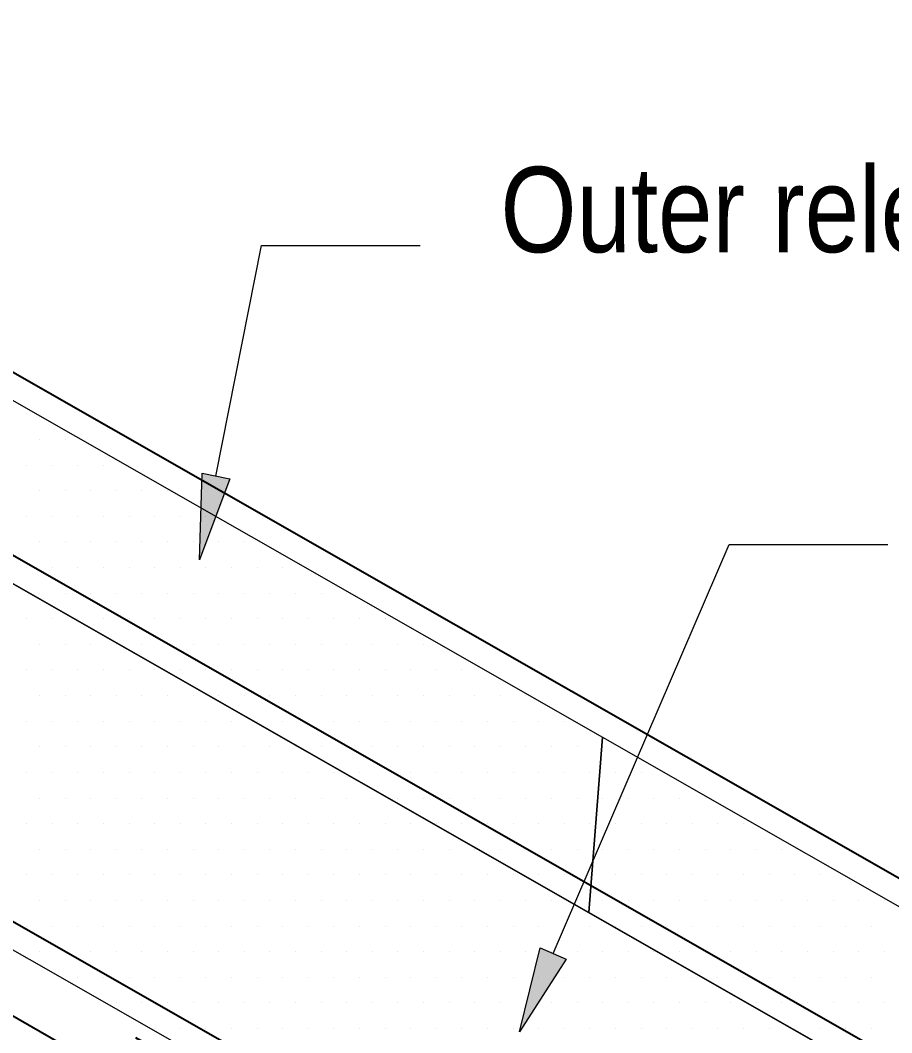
# Model space of a CAD drawing. Header units: inches. Extents: x -22 to 84, y -21 to 19.
# Drawn here: x -6.134 to -5.496, y 13.134 to 13.875 of the extents above; entities that cross this region are included whole.
import ezdxf

# ---------------------------------------------------------------- set-up
doc = ezdxf.new("R2010")
doc.units = ezdxf.units.IN
doc.header["$MEASUREMENT"] = 0
doc.linetypes.add('AI-Linetype-10', pattern=[0.375, 0.25, -0.125])
for name, color, linetype, lineweight in [('.ATI-HATCH', 7, 'Continuous', 0), ('G-ANNO-TTLB', 7, 'Continuous', 0), ('TYVEK', 7, 'Continuous', 0)]:
    doc.layers.add(name, color=color, linetype=linetype, lineweight=lineweight)

# ---------------------------------------------------------------- blocks, each defined once
blk = doc.blocks.new('Block_279')
at = {"layer": '.ATI-HATCH'}
for points, knots in [([(-6.60696, 13.86332), (-6.60696, 13.86332), (-6.7236, 13.79583), (-6.7236, 13.79583), (-6.7236, 13.79583), (-5.71777, 13.22149), (-5.71777, 13.22149), (-5.71777, 13.22149), (-5.70779, 13.34988), (-5.70779, 13.34988), (-5.70779, 13.34988), (-6.60696, 13.86332), (-6.60696, 13.86332)], [0, 0, 0, 0, 1, 1, 1, 2, 2, 2, 3, 3, 3, 4, 4, 4, 4]), ([(-6.7236, 13.79583), (-6.7236, 13.79583), (-6.84025, 13.72835), (-6.84025, 13.72835), (-6.84025, 13.72835), (-6.95689, 13.66086), (-6.95689, 13.66086), (-6.95689, 13.66086), (-5.09029, 12.595), (-5.09029, 12.595), (-5.09029, 12.595), (-4.857, 12.72997), (-4.857, 12.72997), (-4.857, 12.72997), (-6.7236, 13.79583), (-6.7236, 13.79583)], [0, 0, 0, 0, 1, 1, 1, 2, 2, 2, 3, 3, 3, 4, 4, 4, 5, 5, 5, 5]), ([(-5.70779, 13.34988), (-5.70779, 13.34988), (-5.71777, 13.22149), (-5.71777, 13.22149), (-5.71777, 13.22149), (-5.11765, 12.8788), (-5.11765, 12.8788), (-5.11765, 12.8788), (-5.10766, 13.00719), (-5.10766, 13.00719), (-5.10766, 13.00719), (-5.70779, 13.34988), (-5.70779, 13.34988)], [0, 0, 0, 0, 1, 1, 1, 2, 2, 2, 3, 3, 3, 4, 4, 4, 4])]:
    blk.add_open_spline(points, degree=3, knots=knots, dxfattribs=at)
at = {"layer": '.ATI-HATCH', "color": 243, "lineweight": 0, "true_color": 0xcc667f}
for points in [[(-6.12948, 13.58668), (-6.12948, 13.58668), (-6.12948, 13.58668), (-6.12948, 13.58668)], [(-6.1201, 13.56793), (-6.1201, 13.56793), (-6.1201, 13.56793), (-6.1201, 13.56793)], [(-6.10135, 13.56793), (-6.10135, 13.56793), (-6.10135, 13.56793), (-6.10135, 13.56793)], [(-6.12948, 13.54918), (-6.12948, 13.54918), (-6.12948, 13.54918), (-6.12948, 13.54918)], [(-6.11073, 13.54918), (-6.11073, 13.54918), (-6.11073, 13.54918), (-6.11073, 13.54918)], [(-6.09198, 13.54918), (-6.09198, 13.54918), (-6.09198, 13.54918), (-6.09198, 13.54918)], [(-6.07323, 13.54918), (-6.07323, 13.54918), (-6.07323, 13.54918), (-6.07323, 13.54918)], [(-6.1201, 13.53043), (-6.1201, 13.53043), (-6.1201, 13.53043), (-6.1201, 13.53043)], [(-6.10135, 13.53043), (-6.10135, 13.53043), (-6.10135, 13.53043), (-6.10135, 13.53043)], [(-6.0826, 13.53043), (-6.0826, 13.53043), (-6.0826, 13.53043), (-6.0826, 13.53043)], [(-6.06385, 13.53043), (-6.06385, 13.53043), (-6.06385, 13.53043), (-6.06385, 13.53043)], [(-6.0451, 13.53043), (-6.0451, 13.53043), (-6.0451, 13.53043), (-6.0451, 13.53043)], [(-6.02635, 13.53043), (-6.02635, 13.53043), (-6.02635, 13.53043), (-6.02635, 13.53043)], [(-6.12948, 13.51168), (-6.12948, 13.51168), (-6.12948, 13.51168), (-6.12948, 13.51168)], [(-6.11073, 13.51168), (-6.11073, 13.51168), (-6.11073, 13.51168), (-6.11073, 13.51168)], [(-6.09198, 13.51168), (-6.09198, 13.51168), (-6.09198, 13.51168), (-6.09198, 13.51168)], [(-6.07323, 13.51168), (-6.07323, 13.51168), (-6.07323, 13.51168), (-6.07323, 13.51168)], [(-6.05448, 13.51168), (-6.05448, 13.51168), (-6.05448, 13.51168), (-6.05448, 13.51168)], [(-6.03573, 13.51168), (-6.03573, 13.51168), (-6.03573, 13.51168), (-6.03573, 13.51168)], [(-6.01698, 13.51168), (-6.01698, 13.51168), (-6.01698, 13.51168), (-6.01698, 13.51168)], [(-5.99823, 13.51168), (-5.99823, 13.51168), (-5.99823, 13.51168), (-5.99823, 13.51168)], [(-6.1201, 13.49293), (-6.1201, 13.49293), (-6.1201, 13.49293), (-6.1201, 13.49293)], [(-6.10135, 13.49293), (-6.10135, 13.49293), (-6.10135, 13.49293), (-6.10135, 13.49293)], [(-6.0826, 13.49293), (-6.0826, 13.49293), (-6.0826, 13.49293), (-6.0826, 13.49293)], [(-6.06385, 13.49293), (-6.06385, 13.49293), (-6.06385, 13.49293), (-6.06385, 13.49293)], [(-6.0451, 13.49293), (-6.0451, 13.49293), (-6.0451, 13.49293), (-6.0451, 13.49293)], [(-6.02635, 13.49293), (-6.02635, 13.49293), (-6.02635, 13.49293), (-6.02635, 13.49293)], [(-6.0076, 13.49293), (-6.0076, 13.49293), (-6.0076, 13.49293), (-6.0076, 13.49293)], [(-5.98885, 13.49293), (-5.98885, 13.49293), (-5.98885, 13.49293), (-5.98885, 13.49293)], [(-5.9701, 13.49293), (-5.9701, 13.49293), (-5.9701, 13.49293), (-5.9701, 13.49293)], [(-6.12948, 13.47418), (-6.12948, 13.47418), (-6.12948, 13.47418), (-6.12948, 13.47418)], [(-6.11073, 13.47418), (-6.11073, 13.47418), (-6.11073, 13.47418), (-6.11073, 13.47418)], [(-6.09198, 13.47418), (-6.09198, 13.47418), (-6.09198, 13.47418), (-6.09198, 13.47418)], [(-6.07323, 13.47418), (-6.07323, 13.47418), (-6.07323, 13.47418), (-6.07323, 13.47418)], [(-6.05448, 13.47418), (-6.05448, 13.47418), (-6.05448, 13.47418), (-6.05448, 13.47418)], [(-6.03573, 13.47418), (-6.03573, 13.47418), (-6.03573, 13.47418), (-6.03573, 13.47418)], [(-6.01698, 13.47418), (-6.01698, 13.47418), (-6.01698, 13.47418), (-6.01698, 13.47418)], [(-5.99823, 13.47418), (-5.99823, 13.47418), (-5.99823, 13.47418), (-5.99823, 13.47418)], [(-5.97948, 13.47418), (-5.97948, 13.47418), (-5.97948, 13.47418), (-5.97948, 13.47418)], [(-5.96073, 13.47418), (-5.96073, 13.47418), (-5.96073, 13.47418), (-5.96073, 13.47418)], [(-5.94198, 13.47418), (-5.94198, 13.47418), (-5.94198, 13.47418), (-5.94198, 13.47418)], [(-6.1201, 13.45543), (-6.1201, 13.45543), (-6.1201, 13.45543), (-6.1201, 13.45543)], [(-6.10135, 13.45543), (-6.10135, 13.45543), (-6.10135, 13.45543), (-6.10135, 13.45543)], [(-6.0826, 13.45543), (-6.0826, 13.45543), (-6.0826, 13.45543), (-6.0826, 13.45543)], [(-6.06385, 13.45543), (-6.06385, 13.45543), (-6.06385, 13.45543), (-6.06385, 13.45543)], [(-6.0451, 13.45543), (-6.0451, 13.45543), (-6.0451, 13.45543), (-6.0451, 13.45543)], [(-6.02635, 13.45543), (-6.02635, 13.45543), (-6.02635, 13.45543), (-6.02635, 13.45543)], [(-6.0076, 13.45543), (-6.0076, 13.45543), (-6.0076, 13.45543), (-6.0076, 13.45543)], [(-5.98885, 13.45543), (-5.98885, 13.45543), (-5.98885, 13.45543), (-5.98885, 13.45543)], [(-5.9701, 13.45543), (-5.9701, 13.45543), (-5.9701, 13.45543), (-5.9701, 13.45543)], [(-5.95135, 13.45543), (-5.95135, 13.45543), (-5.95135, 13.45543), (-5.95135, 13.45543)], [(-5.9326, 13.45543), (-5.9326, 13.45543), (-5.9326, 13.45543), (-5.9326, 13.45543)], [(-5.91385, 13.45543), (-5.91385, 13.45543), (-5.91385, 13.45543), (-5.91385, 13.45543)], [(-5.8951, 13.45543), (-5.8951, 13.45543), (-5.8951, 13.45543), (-5.8951, 13.45543)], [(-6.12948, 13.43668), (-6.12948, 13.43668), (-6.12948, 13.43668), (-6.12948, 13.43668)], [(-6.11073, 13.43668), (-6.11073, 13.43668), (-6.11073, 13.43668), (-6.11073, 13.43668)], [(-6.09198, 13.43668), (-6.09198, 13.43668), (-6.09198, 13.43668), (-6.09198, 13.43668)], [(-6.07323, 13.43668), (-6.07323, 13.43668), (-6.07323, 13.43668), (-6.07323, 13.43668)], [(-6.05448, 13.43668), (-6.05448, 13.43668), (-6.05448, 13.43668), (-6.05448, 13.43668)], [(-6.03573, 13.43668), (-6.03573, 13.43668), (-6.03573, 13.43668), (-6.03573, 13.43668)], [(-6.01698, 13.43668), (-6.01698, 13.43668), (-6.01698, 13.43668), (-6.01698, 13.43668)], [(-5.99823, 13.43668), (-5.99823, 13.43668), (-5.99823, 13.43668), (-5.99823, 13.43668)], [(-5.97948, 13.43668), (-5.97948, 13.43668), (-5.97948, 13.43668), (-5.97948, 13.43668)], [(-5.96073, 13.43668), (-5.96073, 13.43668), (-5.96073, 13.43668), (-5.96073, 13.43668)], [(-5.94198, 13.43668), (-5.94198, 13.43668), (-5.94198, 13.43668), (-5.94198, 13.43668)], [(-5.92323, 13.43668), (-5.92323, 13.43668), (-5.92323, 13.43668), (-5.92323, 13.43668)], [(-5.90448, 13.43668), (-5.90448, 13.43668), (-5.90448, 13.43668), (-5.90448, 13.43668)], [(-5.88573, 13.43668), (-5.88573, 13.43668), (-5.88573, 13.43668), (-5.88573, 13.43668)], [(-5.86698, 13.43668), (-5.86698, 13.43668), (-5.86698, 13.43668), (-5.86698, 13.43668)], [(-6.1201, 13.41793), (-6.1201, 13.41793), (-6.1201, 13.41793), (-6.1201, 13.41793)], [(-6.10135, 13.41793), (-6.10135, 13.41793), (-6.10135, 13.41793), (-6.10135, 13.41793)], [(-6.0826, 13.41793), (-6.0826, 13.41793), (-6.0826, 13.41793), (-6.0826, 13.41793)], [(-6.06385, 13.41793), (-6.06385, 13.41793), (-6.06385, 13.41793), (-6.06385, 13.41793)], [(-6.0451, 13.41793), (-6.0451, 13.41793), (-6.0451, 13.41793), (-6.0451, 13.41793)], [(-6.02635, 13.41793), (-6.02635, 13.41793), (-6.02635, 13.41793), (-6.02635, 13.41793)], [(-6.0076, 13.41793), (-6.0076, 13.41793), (-6.0076, 13.41793), (-6.0076, 13.41793)], [(-5.98885, 13.41793), (-5.98885, 13.41793), (-5.98885, 13.41793), (-5.98885, 13.41793)], [(-5.9701, 13.41793), (-5.9701, 13.41793), (-5.9701, 13.41793), (-5.9701, 13.41793)], [(-5.95135, 13.41793), (-5.95135, 13.41793), (-5.95135, 13.41793), (-5.95135, 13.41793)], [(-5.9326, 13.41793), (-5.9326, 13.41793), (-5.9326, 13.41793), (-5.9326, 13.41793)], [(-5.91385, 13.41793), (-5.91385, 13.41793), (-5.91385, 13.41793), (-5.91385, 13.41793)], [(-5.8951, 13.41793), (-5.8951, 13.41793), (-5.8951, 13.41793), (-5.8951, 13.41793)], [(-5.87635, 13.41793), (-5.87635, 13.41793), (-5.87635, 13.41793), (-5.87635, 13.41793)], [(-5.8576, 13.41793), (-5.8576, 13.41793), (-5.8576, 13.41793), (-5.8576, 13.41793)], [(-5.83885, 13.41793), (-5.83885, 13.41793), (-5.83885, 13.41793), (-5.83885, 13.41793)], [(-6.12948, 13.39918), (-6.12948, 13.39918), (-6.12948, 13.39918), (-6.12948, 13.39918)], [(-6.11073, 13.39918), (-6.11073, 13.39918), (-6.11073, 13.39918), (-6.11073, 13.39918)], [(-6.09198, 13.39918), (-6.09198, 13.39918), (-6.09198, 13.39918), (-6.09198, 13.39918)], [(-6.07323, 13.39918), (-6.07323, 13.39918), (-6.07323, 13.39918), (-6.07323, 13.39918)], [(-6.05448, 13.39918), (-6.05448, 13.39918), (-6.05448, 13.39918), (-6.05448, 13.39918)], [(-6.03573, 13.39918), (-6.03573, 13.39918), (-6.03573, 13.39918), (-6.03573, 13.39918)], [(-6.01698, 13.39918), (-6.01698, 13.39918), (-6.01698, 13.39918), (-6.01698, 13.39918)], [(-5.99823, 13.39918), (-5.99823, 13.39918), (-5.99823, 13.39918), (-5.99823, 13.39918)], [(-5.97948, 13.39918), (-5.97948, 13.39918), (-5.97948, 13.39918), (-5.97948, 13.39918)], [(-5.96073, 13.39918), (-5.96073, 13.39918), (-5.96073, 13.39918), (-5.96073, 13.39918)], [(-5.94198, 13.39918), (-5.94198, 13.39918), (-5.94198, 13.39918), (-5.94198, 13.39918)], [(-5.92323, 13.39918), (-5.92323, 13.39918), (-5.92323, 13.39918), (-5.92323, 13.39918)], [(-5.90448, 13.39918), (-5.90448, 13.39918), (-5.90448, 13.39918), (-5.90448, 13.39918)], [(-5.88573, 13.39918), (-5.88573, 13.39918), (-5.88573, 13.39918), (-5.88573, 13.39918)], [(-5.86698, 13.39918), (-5.86698, 13.39918), (-5.86698, 13.39918), (-5.86698, 13.39918)], [(-5.84823, 13.39918), (-5.84823, 13.39918), (-5.84823, 13.39918), (-5.84823, 13.39918)], [(-5.82948, 13.39918), (-5.82948, 13.39918), (-5.82948, 13.39918), (-5.82948, 13.39918)], [(-5.81073, 13.39918), (-5.81073, 13.39918), (-5.81073, 13.39918), (-5.81073, 13.39918)], [(-6.1201, 13.38043), (-6.1201, 13.38043), (-6.1201, 13.38043), (-6.1201, 13.38043)], [(-6.10135, 13.38043), (-6.10135, 13.38043), (-6.10135, 13.38043), (-6.10135, 13.38043)], [(-6.0826, 13.38043), (-6.0826, 13.38043), (-6.0826, 13.38043), (-6.0826, 13.38043)], [(-6.06385, 13.38043), (-6.06385, 13.38043), (-6.06385, 13.38043), (-6.06385, 13.38043)], [(-6.0451, 13.38043), (-6.0451, 13.38043), (-6.0451, 13.38043), (-6.0451, 13.38043)], [(-6.02635, 13.38043), (-6.02635, 13.38043), (-6.02635, 13.38043), (-6.02635, 13.38043)], [(-6.0076, 13.38043), (-6.0076, 13.38043), (-6.0076, 13.38043), (-6.0076, 13.38043)], [(-5.98885, 13.38043), (-5.98885, 13.38043), (-5.98885, 13.38043), (-5.98885, 13.38043)], [(-5.9701, 13.38043), (-5.9701, 13.38043), (-5.9701, 13.38043), (-5.9701, 13.38043)], [(-5.95135, 13.38043), (-5.95135, 13.38043), (-5.95135, 13.38043), (-5.95135, 13.38043)], [(-5.9326, 13.38043), (-5.9326, 13.38043), (-5.9326, 13.38043), (-5.9326, 13.38043)], [(-5.91385, 13.38043), (-5.91385, 13.38043), (-5.91385, 13.38043), (-5.91385, 13.38043)], [(-5.8951, 13.38043), (-5.8951, 13.38043), (-5.8951, 13.38043), (-5.8951, 13.38043)], [(-5.87635, 13.38043), (-5.87635, 13.38043), (-5.87635, 13.38043), (-5.87635, 13.38043)], [(-5.8576, 13.38043), (-5.8576, 13.38043), (-5.8576, 13.38043), (-5.8576, 13.38043)], [(-5.83885, 13.38043), (-5.83885, 13.38043), (-5.83885, 13.38043), (-5.83885, 13.38043)], [(-5.8201, 13.38043), (-5.8201, 13.38043), (-5.8201, 13.38043), (-5.8201, 13.38043)], [(-5.80135, 13.38043), (-5.80135, 13.38043), (-5.80135, 13.38043), (-5.80135, 13.38043)], [(-5.7826, 13.38043), (-5.7826, 13.38043), (-5.7826, 13.38043), (-5.7826, 13.38043)], [(-5.76385, 13.38043), (-5.76385, 13.38043), (-5.76385, 13.38043), (-5.76385, 13.38043)], [(-6.12948, 13.36168), (-6.12948, 13.36168), (-6.12948, 13.36168), (-6.12948, 13.36168)], [(-6.11073, 13.36168), (-6.11073, 13.36168), (-6.11073, 13.36168), (-6.11073, 13.36168)], [(-6.09198, 13.36168), (-6.09198, 13.36168), (-6.09198, 13.36168), (-6.09198, 13.36168)], [(-6.07323, 13.36168), (-6.07323, 13.36168), (-6.07323, 13.36168), (-6.07323, 13.36168)], [(-6.05448, 13.36168), (-6.05448, 13.36168), (-6.05448, 13.36168), (-6.05448, 13.36168)], [(-6.03573, 13.36168), (-6.03573, 13.36168), (-6.03573, 13.36168), (-6.03573, 13.36168)], [(-6.01698, 13.36168), (-6.01698, 13.36168), (-6.01698, 13.36168), (-6.01698, 13.36168)], [(-5.99823, 13.36168), (-5.99823, 13.36168), (-5.99823, 13.36168), (-5.99823, 13.36168)], [(-5.97948, 13.36168), (-5.97948, 13.36168), (-5.97948, 13.36168), (-5.97948, 13.36168)], [(-5.96073, 13.36168), (-5.96073, 13.36168), (-5.96073, 13.36168), (-5.96073, 13.36168)], [(-5.94198, 13.36168), (-5.94198, 13.36168), (-5.94198, 13.36168), (-5.94198, 13.36168)], [(-5.92323, 13.36168), (-5.92323, 13.36168), (-5.92323, 13.36168), (-5.92323, 13.36168)], [(-5.90448, 13.36168), (-5.90448, 13.36168), (-5.90448, 13.36168), (-5.90448, 13.36168)], [(-5.88573, 13.36168), (-5.88573, 13.36168), (-5.88573, 13.36168), (-5.88573, 13.36168)], [(-5.86698, 13.36168), (-5.86698, 13.36168), (-5.86698, 13.36168), (-5.86698, 13.36168)], [(-5.84823, 13.36168), (-5.84823, 13.36168), (-5.84823, 13.36168), (-5.84823, 13.36168)], [(-5.82948, 13.36168), (-5.82948, 13.36168), (-5.82948, 13.36168), (-5.82948, 13.36168)], [(-5.81073, 13.36168), (-5.81073, 13.36168), (-5.81073, 13.36168), (-5.81073, 13.36168)], [(-5.79198, 13.36168), (-5.79198, 13.36168), (-5.79198, 13.36168), (-5.79198, 13.36168)], [(-5.77323, 13.36168), (-5.77323, 13.36168), (-5.77323, 13.36168), (-5.77323, 13.36168)], [(-5.75448, 13.36168), (-5.75448, 13.36168), (-5.75448, 13.36168), (-5.75448, 13.36168)], [(-5.73573, 13.36168), (-5.73573, 13.36168), (-5.73573, 13.36168), (-5.73573, 13.36168)], [(-6.1201, 13.34293), (-6.1201, 13.34293), (-6.1201, 13.34293), (-6.1201, 13.34293)], [(-6.10135, 13.34293), (-6.10135, 13.34293), (-6.10135, 13.34293), (-6.10135, 13.34293)], [(-6.0826, 13.34293), (-6.0826, 13.34293), (-6.0826, 13.34293), (-6.0826, 13.34293)], [(-6.06385, 13.34293), (-6.06385, 13.34293), (-6.06385, 13.34293), (-6.06385, 13.34293)], [(-6.0451, 13.34293), (-6.0451, 13.34293), (-6.0451, 13.34293), (-6.0451, 13.34293)], [(-6.02635, 13.34293), (-6.02635, 13.34293), (-6.02635, 13.34293), (-6.02635, 13.34293)], [(-6.0076, 13.34293), (-6.0076, 13.34293), (-6.0076, 13.34293), (-6.0076, 13.34293)], [(-5.98885, 13.34293), (-5.98885, 13.34293), (-5.98885, 13.34293), (-5.98885, 13.34293)], [(-5.9701, 13.34293), (-5.9701, 13.34293), (-5.9701, 13.34293), (-5.9701, 13.34293)], [(-5.95135, 13.34293), (-5.95135, 13.34293), (-5.95135, 13.34293), (-5.95135, 13.34293)], [(-5.9326, 13.34293), (-5.9326, 13.34293), (-5.9326, 13.34293), (-5.9326, 13.34293)], [(-5.91385, 13.34293), (-5.91385, 13.34293), (-5.91385, 13.34293), (-5.91385, 13.34293)], [(-5.8951, 13.34293), (-5.8951, 13.34293), (-5.8951, 13.34293), (-5.8951, 13.34293)], [(-5.87635, 13.34293), (-5.87635, 13.34293), (-5.87635, 13.34293), (-5.87635, 13.34293)], [(-5.8576, 13.34293), (-5.8576, 13.34293), (-5.8576, 13.34293), (-5.8576, 13.34293)], [(-5.83885, 13.34293), (-5.83885, 13.34293), (-5.83885, 13.34293), (-5.83885, 13.34293)], [(-5.8201, 13.34293), (-5.8201, 13.34293), (-5.8201, 13.34293), (-5.8201, 13.34293)], [(-5.80135, 13.34293), (-5.80135, 13.34293), (-5.80135, 13.34293), (-5.80135, 13.34293)], [(-5.7826, 13.34293), (-5.7826, 13.34293), (-5.7826, 13.34293), (-5.7826, 13.34293)], [(-5.76385, 13.34293), (-5.76385, 13.34293), (-5.76385, 13.34293), (-5.76385, 13.34293)], [(-5.7451, 13.34293), (-5.7451, 13.34293), (-5.7451, 13.34293), (-5.7451, 13.34293)], [(-5.72635, 13.34293), (-5.72635, 13.34293), (-5.72635, 13.34293), (-5.72635, 13.34293)], [(-5.7076, 13.34293), (-5.7076, 13.34293), (-5.7076, 13.34293), (-5.7076, 13.34293)], [(-6.12948, 13.32418), (-6.12948, 13.32418), (-6.12948, 13.32418), (-6.12948, 13.32418)], [(-6.11073, 13.32418), (-6.11073, 13.32418), (-6.11073, 13.32418), (-6.11073, 13.32418)], [(-6.09198, 13.32418), (-6.09198, 13.32418), (-6.09198, 13.32418), (-6.09198, 13.32418)], [(-6.07323, 13.32418), (-6.07323, 13.32418), (-6.07323, 13.32418), (-6.07323, 13.32418)], [(-6.05448, 13.32418), (-6.05448, 13.32418), (-6.05448, 13.32418), (-6.05448, 13.32418)], [(-6.03573, 13.32418), (-6.03573, 13.32418), (-6.03573, 13.32418), (-6.03573, 13.32418)], [(-6.01698, 13.32418), (-6.01698, 13.32418), (-6.01698, 13.32418), (-6.01698, 13.32418)], [(-5.99823, 13.32418), (-5.99823, 13.32418), (-5.99823, 13.32418), (-5.99823, 13.32418)], [(-5.97948, 13.32418), (-5.97948, 13.32418), (-5.97948, 13.32418), (-5.97948, 13.32418)], [(-5.96073, 13.32418), (-5.96073, 13.32418), (-5.96073, 13.32418), (-5.96073, 13.32418)], [(-5.94198, 13.32418), (-5.94198, 13.32418), (-5.94198, 13.32418), (-5.94198, 13.32418)], [(-5.92323, 13.32418), (-5.92323, 13.32418), (-5.92323, 13.32418), (-5.92323, 13.32418)], [(-5.90448, 13.32418), (-5.90448, 13.32418), (-5.90448, 13.32418), (-5.90448, 13.32418)], [(-5.88573, 13.32418), (-5.88573, 13.32418), (-5.88573, 13.32418), (-5.88573, 13.32418)], [(-5.86698, 13.32418), (-5.86698, 13.32418), (-5.86698, 13.32418), (-5.86698, 13.32418)], [(-5.84823, 13.32418), (-5.84823, 13.32418), (-5.84823, 13.32418), (-5.84823, 13.32418)], [(-5.82948, 13.32418), (-5.82948, 13.32418), (-5.82948, 13.32418), (-5.82948, 13.32418)], [(-5.81073, 13.32418), (-5.81073, 13.32418), (-5.81073, 13.32418), (-5.81073, 13.32418)], [(-5.79198, 13.32418), (-5.79198, 13.32418), (-5.79198, 13.32418), (-5.79198, 13.32418)], [(-5.77323, 13.32418), (-5.77323, 13.32418), (-5.77323, 13.32418), (-5.77323, 13.32418)], [(-5.75448, 13.32418), (-5.75448, 13.32418), (-5.75448, 13.32418), (-5.75448, 13.32418)], [(-5.73573, 13.32418), (-5.73573, 13.32418), (-5.73573, 13.32418), (-5.73573, 13.32418)], [(-5.71698, 13.32418), (-5.71698, 13.32418), (-5.71698, 13.32418), (-5.71698, 13.32418)], [(-5.69823, 13.32418), (-5.69823, 13.32418), (-5.69823, 13.32418), (-5.69823, 13.32418)], [(-5.67948, 13.32418), (-5.67948, 13.32418), (-5.67948, 13.32418), (-5.67948, 13.32418)], [(-6.1201, 13.30543), (-6.1201, 13.30543), (-6.1201, 13.30543), (-6.1201, 13.30543)], [(-6.10135, 13.30543), (-6.10135, 13.30543), (-6.10135, 13.30543), (-6.10135, 13.30543)], [(-6.0826, 13.30543), (-6.0826, 13.30543), (-6.0826, 13.30543), (-6.0826, 13.30543)], [(-6.06385, 13.30543), (-6.06385, 13.30543), (-6.06385, 13.30543), (-6.06385, 13.30543)], [(-6.0451, 13.30543), (-6.0451, 13.30543), (-6.0451, 13.30543), (-6.0451, 13.30543)], [(-6.02635, 13.30543), (-6.02635, 13.30543), (-6.02635, 13.30543), (-6.02635, 13.30543)], [(-6.0076, 13.30543), (-6.0076, 13.30543), (-6.0076, 13.30543), (-6.0076, 13.30543)], [(-5.98885, 13.30543), (-5.98885, 13.30543), (-5.98885, 13.30543), (-5.98885, 13.30543)], [(-5.9701, 13.30543), (-5.9701, 13.30543), (-5.9701, 13.30543), (-5.9701, 13.30543)], [(-5.95135, 13.30543), (-5.95135, 13.30543), (-5.95135, 13.30543), (-5.95135, 13.30543)], [(-5.9326, 13.30543), (-5.9326, 13.30543), (-5.9326, 13.30543), (-5.9326, 13.30543)], [(-5.91385, 13.30543), (-5.91385, 13.30543), (-5.91385, 13.30543), (-5.91385, 13.30543)], [(-5.8951, 13.30543), (-5.8951, 13.30543), (-5.8951, 13.30543), (-5.8951, 13.30543)], [(-5.87635, 13.30543), (-5.87635, 13.30543), (-5.87635, 13.30543), (-5.87635, 13.30543)], [(-5.8576, 13.30543), (-5.8576, 13.30543), (-5.8576, 13.30543), (-5.8576, 13.30543)], [(-5.83885, 13.30543), (-5.83885, 13.30543), (-5.83885, 13.30543), (-5.83885, 13.30543)], [(-5.8201, 13.30543), (-5.8201, 13.30543), (-5.8201, 13.30543), (-5.8201, 13.30543)], [(-5.80135, 13.30543), (-5.80135, 13.30543), (-5.80135, 13.30543), (-5.80135, 13.30543)], [(-5.7826, 13.30543), (-5.7826, 13.30543), (-5.7826, 13.30543), (-5.7826, 13.30543)], [(-5.76385, 13.30543), (-5.76385, 13.30543), (-5.76385, 13.30543), (-5.76385, 13.30543)], [(-5.7451, 13.30543), (-5.7451, 13.30543), (-5.7451, 13.30543), (-5.7451, 13.30543)], [(-5.72635, 13.30543), (-5.72635, 13.30543), (-5.72635, 13.30543), (-5.72635, 13.30543)], [(-5.7076, 13.30543), (-5.7076, 13.30543), (-5.7076, 13.30543), (-5.7076, 13.30543)], [(-5.68885, 13.30543), (-5.68885, 13.30543), (-5.68885, 13.30543), (-5.68885, 13.30543)], [(-5.6701, 13.30543), (-5.6701, 13.30543), (-5.6701, 13.30543), (-5.6701, 13.30543)], [(-5.65135, 13.30543), (-5.65135, 13.30543), (-5.65135, 13.30543), (-5.65135, 13.30543)], [(-5.6326, 13.30543), (-5.6326, 13.30543), (-5.6326, 13.30543), (-5.6326, 13.30543)], [(-6.12948, 13.28668), (-6.12948, 13.28668), (-6.12948, 13.28668), (-6.12948, 13.28668)], [(-6.11073, 13.28668), (-6.11073, 13.28668), (-6.11073, 13.28668), (-6.11073, 13.28668)], [(-6.09198, 13.28668), (-6.09198, 13.28668), (-6.09198, 13.28668), (-6.09198, 13.28668)], [(-6.07323, 13.28668), (-6.07323, 13.28668), (-6.07323, 13.28668), (-6.07323, 13.28668)], [(-6.05448, 13.28668), (-6.05448, 13.28668), (-6.05448, 13.28668), (-6.05448, 13.28668)], [(-6.03573, 13.28668), (-6.03573, 13.28668), (-6.03573, 13.28668), (-6.03573, 13.28668)], [(-6.01698, 13.28668), (-6.01698, 13.28668), (-6.01698, 13.28668), (-6.01698, 13.28668)], [(-5.99823, 13.28668), (-5.99823, 13.28668), (-5.99823, 13.28668), (-5.99823, 13.28668)], [(-5.97948, 13.28668), (-5.97948, 13.28668), (-5.97948, 13.28668), (-5.97948, 13.28668)], [(-5.96073, 13.28668), (-5.96073, 13.28668), (-5.96073, 13.28668), (-5.96073, 13.28668)], [(-5.94198, 13.28668), (-5.94198, 13.28668), (-5.94198, 13.28668), (-5.94198, 13.28668)], [(-5.92323, 13.28668), (-5.92323, 13.28668), (-5.92323, 13.28668), (-5.92323, 13.28668)], [(-5.90448, 13.28668), (-5.90448, 13.28668), (-5.90448, 13.28668), (-5.90448, 13.28668)], [(-5.88573, 13.28668), (-5.88573, 13.28668), (-5.88573, 13.28668), (-5.88573, 13.28668)], [(-5.86698, 13.28668), (-5.86698, 13.28668), (-5.86698, 13.28668), (-5.86698, 13.28668)], [(-5.84823, 13.28668), (-5.84823, 13.28668), (-5.84823, 13.28668), (-5.84823, 13.28668)], [(-5.82948, 13.28668), (-5.82948, 13.28668), (-5.82948, 13.28668), (-5.82948, 13.28668)], [(-5.81073, 13.28668), (-5.81073, 13.28668), (-5.81073, 13.28668), (-5.81073, 13.28668)], [(-5.79198, 13.28668), (-5.79198, 13.28668), (-5.79198, 13.28668), (-5.79198, 13.28668)], [(-5.77323, 13.28668), (-5.77323, 13.28668), (-5.77323, 13.28668), (-5.77323, 13.28668)], [(-5.75448, 13.28668), (-5.75448, 13.28668), (-5.75448, 13.28668), (-5.75448, 13.28668)], [(-5.73573, 13.28668), (-5.73573, 13.28668), (-5.73573, 13.28668), (-5.73573, 13.28668)], [(-5.71698, 13.28668), (-5.71698, 13.28668), (-5.71698, 13.28668), (-5.71698, 13.28668)], [(-5.69823, 13.28668), (-5.69823, 13.28668), (-5.69823, 13.28668), (-5.69823, 13.28668)], [(-5.67948, 13.28668), (-5.67948, 13.28668), (-5.67948, 13.28668), (-5.67948, 13.28668)], [(-5.66073, 13.28668), (-5.66073, 13.28668), (-5.66073, 13.28668), (-5.66073, 13.28668)], [(-5.64198, 13.28668), (-5.64198, 13.28668), (-5.64198, 13.28668), (-5.64198, 13.28668)], [(-5.62323, 13.28668), (-5.62323, 13.28668), (-5.62323, 13.28668), (-5.62323, 13.28668)], [(-5.60448, 13.28668), (-5.60448, 13.28668), (-5.60448, 13.28668), (-5.60448, 13.28668)], [(-6.1201, 13.26793), (-6.1201, 13.26793), (-6.1201, 13.26793), (-6.1201, 13.26793)], [(-6.10135, 13.26793), (-6.10135, 13.26793), (-6.10135, 13.26793), (-6.10135, 13.26793)], [(-6.0826, 13.26793), (-6.0826, 13.26793), (-6.0826, 13.26793), (-6.0826, 13.26793)], [(-6.06385, 13.26793), (-6.06385, 13.26793), (-6.06385, 13.26793), (-6.06385, 13.26793)], [(-6.0451, 13.26793), (-6.0451, 13.26793), (-6.0451, 13.26793), (-6.0451, 13.26793)], [(-6.02635, 13.26793), (-6.02635, 13.26793), (-6.02635, 13.26793), (-6.02635, 13.26793)], [(-6.0076, 13.26793), (-6.0076, 13.26793), (-6.0076, 13.26793), (-6.0076, 13.26793)], [(-5.98885, 13.26793), (-5.98885, 13.26793), (-5.98885, 13.26793), (-5.98885, 13.26793)], [(-5.9701, 13.26793), (-5.9701, 13.26793), (-5.9701, 13.26793), (-5.9701, 13.26793)], [(-5.95135, 13.26793), (-5.95135, 13.26793), (-5.95135, 13.26793), (-5.95135, 13.26793)], [(-5.9326, 13.26793), (-5.9326, 13.26793), (-5.9326, 13.26793), (-5.9326, 13.26793)], [(-5.91385, 13.26793), (-5.91385, 13.26793), (-5.91385, 13.26793), (-5.91385, 13.26793)], [(-5.8951, 13.26793), (-5.8951, 13.26793), (-5.8951, 13.26793), (-5.8951, 13.26793)], [(-5.87635, 13.26793), (-5.87635, 13.26793), (-5.87635, 13.26793), (-5.87635, 13.26793)], [(-5.8576, 13.26793), (-5.8576, 13.26793), (-5.8576, 13.26793), (-5.8576, 13.26793)], [(-5.83885, 13.26793), (-5.83885, 13.26793), (-5.83885, 13.26793), (-5.83885, 13.26793)], [(-5.8201, 13.26793), (-5.8201, 13.26793), (-5.8201, 13.26793), (-5.8201, 13.26793)], [(-5.80135, 13.26793), (-5.80135, 13.26793), (-5.80135, 13.26793), (-5.80135, 13.26793)], [(-5.7826, 13.26793), (-5.7826, 13.26793), (-5.7826, 13.26793), (-5.7826, 13.26793)], [(-5.76385, 13.26793), (-5.76385, 13.26793), (-5.76385, 13.26793), (-5.76385, 13.26793)], [(-5.7451, 13.26793), (-5.7451, 13.26793), (-5.7451, 13.26793), (-5.7451, 13.26793)], [(-5.72635, 13.26793), (-5.72635, 13.26793), (-5.72635, 13.26793), (-5.72635, 13.26793)], [(-5.7076, 13.26793), (-5.7076, 13.26793), (-5.7076, 13.26793), (-5.7076, 13.26793)], [(-5.68885, 13.26793), (-5.68885, 13.26793), (-5.68885, 13.26793), (-5.68885, 13.26793)], [(-5.6701, 13.26793), (-5.6701, 13.26793), (-5.6701, 13.26793), (-5.6701, 13.26793)], [(-5.65135, 13.26793), (-5.65135, 13.26793), (-5.65135, 13.26793), (-5.65135, 13.26793)], [(-5.6326, 13.26793), (-5.6326, 13.26793), (-5.6326, 13.26793), (-5.6326, 13.26793)], [(-5.61385, 13.26793), (-5.61385, 13.26793), (-5.61385, 13.26793), (-5.61385, 13.26793)], [(-5.5951, 13.26793), (-5.5951, 13.26793), (-5.5951, 13.26793), (-5.5951, 13.26793)], [(-5.57635, 13.26793), (-5.57635, 13.26793), (-5.57635, 13.26793), (-5.57635, 13.26793)], [(-6.12948, 13.24918), (-6.12948, 13.24918), (-6.12948, 13.24918), (-6.12948, 13.24918)], [(-6.11073, 13.24918), (-6.11073, 13.24918), (-6.11073, 13.24918), (-6.11073, 13.24918)], [(-6.09198, 13.24918), (-6.09198, 13.24918), (-6.09198, 13.24918), (-6.09198, 13.24918)], [(-6.07323, 13.24918), (-6.07323, 13.24918), (-6.07323, 13.24918), (-6.07323, 13.24918)], [(-6.05448, 13.24918), (-6.05448, 13.24918), (-6.05448, 13.24918), (-6.05448, 13.24918)], [(-6.03573, 13.24918), (-6.03573, 13.24918), (-6.03573, 13.24918), (-6.03573, 13.24918)], [(-6.01698, 13.24918), (-6.01698, 13.24918), (-6.01698, 13.24918), (-6.01698, 13.24918)], [(-5.99823, 13.24918), (-5.99823, 13.24918), (-5.99823, 13.24918), (-5.99823, 13.24918)], [(-5.97948, 13.24918), (-5.97948, 13.24918), (-5.97948, 13.24918), (-5.97948, 13.24918)], [(-5.96073, 13.24918), (-5.96073, 13.24918), (-5.96073, 13.24918), (-5.96073, 13.24918)], [(-5.94198, 13.24918), (-5.94198, 13.24918), (-5.94198, 13.24918), (-5.94198, 13.24918)], [(-5.92323, 13.24918), (-5.92323, 13.24918), (-5.92323, 13.24918), (-5.92323, 13.24918)], [(-5.90448, 13.24918), (-5.90448, 13.24918), (-5.90448, 13.24918), (-5.90448, 13.24918)], [(-5.88573, 13.24918), (-5.88573, 13.24918), (-5.88573, 13.24918), (-5.88573, 13.24918)], [(-5.86698, 13.24918), (-5.86698, 13.24918), (-5.86698, 13.24918), (-5.86698, 13.24918)], [(-5.84823, 13.24918), (-5.84823, 13.24918), (-5.84823, 13.24918), (-5.84823, 13.24918)], [(-5.82948, 13.24918), (-5.82948, 13.24918), (-5.82948, 13.24918), (-5.82948, 13.24918)], [(-5.81073, 13.24918), (-5.81073, 13.24918), (-5.81073, 13.24918), (-5.81073, 13.24918)], [(-5.79198, 13.24918), (-5.79198, 13.24918), (-5.79198, 13.24918), (-5.79198, 13.24918)], [(-5.77323, 13.24918), (-5.77323, 13.24918), (-5.77323, 13.24918), (-5.77323, 13.24918)], [(-5.75448, 13.24918), (-5.75448, 13.24918), (-5.75448, 13.24918), (-5.75448, 13.24918)], [(-5.73573, 13.24918), (-5.73573, 13.24918), (-5.73573, 13.24918), (-5.73573, 13.24918)], [(-5.71698, 13.24918), (-5.71698, 13.24918), (-5.71698, 13.24918), (-5.71698, 13.24918)], [(-5.69823, 13.24918), (-5.69823, 13.24918), (-5.69823, 13.24918), (-5.69823, 13.24918)], [(-5.67948, 13.24918), (-5.67948, 13.24918), (-5.67948, 13.24918), (-5.67948, 13.24918)], [(-5.66073, 13.24918), (-5.66073, 13.24918), (-5.66073, 13.24918), (-5.66073, 13.24918)], [(-5.64198, 13.24918), (-5.64198, 13.24918), (-5.64198, 13.24918), (-5.64198, 13.24918)], [(-5.62323, 13.24918), (-5.62323, 13.24918), (-5.62323, 13.24918), (-5.62323, 13.24918)], [(-5.60448, 13.24918), (-5.60448, 13.24918), (-5.60448, 13.24918), (-5.60448, 13.24918)], [(-5.58573, 13.24918), (-5.58573, 13.24918), (-5.58573, 13.24918), (-5.58573, 13.24918)], [(-5.56698, 13.24918), (-5.56698, 13.24918), (-5.56698, 13.24918), (-5.56698, 13.24918)], [(-5.54823, 13.24918), (-5.54823, 13.24918), (-5.54823, 13.24918), (-5.54823, 13.24918)], [(-6.1201, 13.23043), (-6.1201, 13.23043), (-6.1201, 13.23043), (-6.1201, 13.23043)], [(-6.10135, 13.23043), (-6.10135, 13.23043), (-6.10135, 13.23043), (-6.10135, 13.23043)], [(-6.0826, 13.23043), (-6.0826, 13.23043), (-6.0826, 13.23043), (-6.0826, 13.23043)], [(-6.06385, 13.23043), (-6.06385, 13.23043), (-6.06385, 13.23043), (-6.06385, 13.23043)], [(-6.0451, 13.23043), (-6.0451, 13.23043), (-6.0451, 13.23043), (-6.0451, 13.23043)], [(-6.02635, 13.23043), (-6.02635, 13.23043), (-6.02635, 13.23043), (-6.02635, 13.23043)], [(-6.0076, 13.23043), (-6.0076, 13.23043), (-6.0076, 13.23043), (-6.0076, 13.23043)], [(-5.98885, 13.23043), (-5.98885, 13.23043), (-5.98885, 13.23043), (-5.98885, 13.23043)], [(-5.9701, 13.23043), (-5.9701, 13.23043), (-5.9701, 13.23043), (-5.9701, 13.23043)], [(-5.95135, 13.23043), (-5.95135, 13.23043), (-5.95135, 13.23043), (-5.95135, 13.23043)], [(-5.9326, 13.23043), (-5.9326, 13.23043), (-5.9326, 13.23043), (-5.9326, 13.23043)], [(-5.91385, 13.23043), (-5.91385, 13.23043), (-5.91385, 13.23043), (-5.91385, 13.23043)], [(-5.8951, 13.23043), (-5.8951, 13.23043), (-5.8951, 13.23043), (-5.8951, 13.23043)], [(-5.87635, 13.23043), (-5.87635, 13.23043), (-5.87635, 13.23043), (-5.87635, 13.23043)], [(-5.8576, 13.23043), (-5.8576, 13.23043), (-5.8576, 13.23043), (-5.8576, 13.23043)], [(-5.83885, 13.23043), (-5.83885, 13.23043), (-5.83885, 13.23043), (-5.83885, 13.23043)], [(-5.8201, 13.23043), (-5.8201, 13.23043), (-5.8201, 13.23043), (-5.8201, 13.23043)], [(-5.80135, 13.23043), (-5.80135, 13.23043), (-5.80135, 13.23043), (-5.80135, 13.23043)], [(-5.7826, 13.23043), (-5.7826, 13.23043), (-5.7826, 13.23043), (-5.7826, 13.23043)], [(-5.76385, 13.23043), (-5.76385, 13.23043), (-5.76385, 13.23043), (-5.76385, 13.23043)], [(-5.7451, 13.23043), (-5.7451, 13.23043), (-5.7451, 13.23043), (-5.7451, 13.23043)], [(-5.72635, 13.23043), (-5.72635, 13.23043), (-5.72635, 13.23043), (-5.72635, 13.23043)], [(-5.7076, 13.23043), (-5.7076, 13.23043), (-5.7076, 13.23043), (-5.7076, 13.23043)], [(-5.68885, 13.23043), (-5.68885, 13.23043), (-5.68885, 13.23043), (-5.68885, 13.23043)], [(-5.6701, 13.23043), (-5.6701, 13.23043), (-5.6701, 13.23043), (-5.6701, 13.23043)], [(-5.65135, 13.23043), (-5.65135, 13.23043), (-5.65135, 13.23043), (-5.65135, 13.23043)], [(-5.6326, 13.23043), (-5.6326, 13.23043), (-5.6326, 13.23043), (-5.6326, 13.23043)], [(-5.61385, 13.23043), (-5.61385, 13.23043), (-5.61385, 13.23043), (-5.61385, 13.23043)], [(-5.5951, 13.23043), (-5.5951, 13.23043), (-5.5951, 13.23043), (-5.5951, 13.23043)], [(-5.57635, 13.23043), (-5.57635, 13.23043), (-5.57635, 13.23043), (-5.57635, 13.23043)], [(-5.5576, 13.23043), (-5.5576, 13.23043), (-5.5576, 13.23043), (-5.5576, 13.23043)], [(-5.53885, 13.23043), (-5.53885, 13.23043), (-5.53885, 13.23043), (-5.53885, 13.23043)], [(-5.5201, 13.23043), (-5.5201, 13.23043), (-5.5201, 13.23043), (-5.5201, 13.23043)], [(-5.50135, 13.23043), (-5.50135, 13.23043), (-5.50135, 13.23043), (-5.50135, 13.23043)], [(-6.12948, 13.21168), (-6.12948, 13.21168), (-6.12948, 13.21168), (-6.12948, 13.21168)], [(-6.11073, 13.21168), (-6.11073, 13.21168), (-6.11073, 13.21168), (-6.11073, 13.21168)], [(-6.09198, 13.21168), (-6.09198, 13.21168), (-6.09198, 13.21168), (-6.09198, 13.21168)], [(-6.07323, 13.21168), (-6.07323, 13.21168), (-6.07323, 13.21168), (-6.07323, 13.21168)], [(-6.05448, 13.21168), (-6.05448, 13.21168), (-6.05448, 13.21168), (-6.05448, 13.21168)], [(-6.03573, 13.21168), (-6.03573, 13.21168), (-6.03573, 13.21168), (-6.03573, 13.21168)], [(-6.01698, 13.21168), (-6.01698, 13.21168), (-6.01698, 13.21168), (-6.01698, 13.21168)], [(-5.99823, 13.21168), (-5.99823, 13.21168), (-5.99823, 13.21168), (-5.99823, 13.21168)], [(-5.97948, 13.21168), (-5.97948, 13.21168), (-5.97948, 13.21168), (-5.97948, 13.21168)], [(-5.96073, 13.21168), (-5.96073, 13.21168), (-5.96073, 13.21168), (-5.96073, 13.21168)], [(-5.94198, 13.21168), (-5.94198, 13.21168), (-5.94198, 13.21168), (-5.94198, 13.21168)], [(-5.92323, 13.21168), (-5.92323, 13.21168), (-5.92323, 13.21168), (-5.92323, 13.21168)], [(-5.90448, 13.21168), (-5.90448, 13.21168), (-5.90448, 13.21168), (-5.90448, 13.21168)], [(-5.88573, 13.21168), (-5.88573, 13.21168), (-5.88573, 13.21168), (-5.88573, 13.21168)], [(-5.86698, 13.21168), (-5.86698, 13.21168), (-5.86698, 13.21168), (-5.86698, 13.21168)], [(-5.84823, 13.21168), (-5.84823, 13.21168), (-5.84823, 13.21168), (-5.84823, 13.21168)], [(-5.82948, 13.21168), (-5.82948, 13.21168), (-5.82948, 13.21168), (-5.82948, 13.21168)], [(-5.81073, 13.21168), (-5.81073, 13.21168), (-5.81073, 13.21168), (-5.81073, 13.21168)], [(-5.79198, 13.21168), (-5.79198, 13.21168), (-5.79198, 13.21168), (-5.79198, 13.21168)], [(-5.77323, 13.21168), (-5.77323, 13.21168), (-5.77323, 13.21168), (-5.77323, 13.21168)], [(-5.75448, 13.21168), (-5.75448, 13.21168), (-5.75448, 13.21168), (-5.75448, 13.21168)], [(-5.73573, 13.21168), (-5.73573, 13.21168), (-5.73573, 13.21168), (-5.73573, 13.21168)], [(-5.71698, 13.21168), (-5.71698, 13.21168), (-5.71698, 13.21168), (-5.71698, 13.21168)], [(-5.69823, 13.21168), (-5.69823, 13.21168), (-5.69823, 13.21168), (-5.69823, 13.21168)], [(-5.67948, 13.21168), (-5.67948, 13.21168), (-5.67948, 13.21168), (-5.67948, 13.21168)], [(-5.66073, 13.21168), (-5.66073, 13.21168), (-5.66073, 13.21168), (-5.66073, 13.21168)], [(-5.64198, 13.21168), (-5.64198, 13.21168), (-5.64198, 13.21168), (-5.64198, 13.21168)], [(-5.62323, 13.21168), (-5.62323, 13.21168), (-5.62323, 13.21168), (-5.62323, 13.21168)], [(-5.60448, 13.21168), (-5.60448, 13.21168), (-5.60448, 13.21168), (-5.60448, 13.21168)], [(-5.58573, 13.21168), (-5.58573, 13.21168), (-5.58573, 13.21168), (-5.58573, 13.21168)], [(-5.56698, 13.21168), (-5.56698, 13.21168), (-5.56698, 13.21168), (-5.56698, 13.21168)], [(-5.54823, 13.21168), (-5.54823, 13.21168), (-5.54823, 13.21168), (-5.54823, 13.21168)], [(-5.52948, 13.21168), (-5.52948, 13.21168), (-5.52948, 13.21168), (-5.52948, 13.21168)], [(-5.51073, 13.21168), (-5.51073, 13.21168), (-5.51073, 13.21168), (-5.51073, 13.21168)], [(-6.1201, 13.19293), (-6.1201, 13.19293), (-6.1201, 13.19293), (-6.1201, 13.19293)], [(-6.10135, 13.19293), (-6.10135, 13.19293), (-6.10135, 13.19293), (-6.10135, 13.19293)], [(-6.0826, 13.19293), (-6.0826, 13.19293), (-6.0826, 13.19293), (-6.0826, 13.19293)], [(-6.06385, 13.19293), (-6.06385, 13.19293), (-6.06385, 13.19293), (-6.06385, 13.19293)], [(-6.0451, 13.19293), (-6.0451, 13.19293), (-6.0451, 13.19293), (-6.0451, 13.19293)], [(-6.02635, 13.19293), (-6.02635, 13.19293), (-6.02635, 13.19293), (-6.02635, 13.19293)], [(-6.0076, 13.19293), (-6.0076, 13.19293), (-6.0076, 13.19293), (-6.0076, 13.19293)], [(-5.98885, 13.19293), (-5.98885, 13.19293), (-5.98885, 13.19293), (-5.98885, 13.19293)], [(-5.9701, 13.19293), (-5.9701, 13.19293), (-5.9701, 13.19293), (-5.9701, 13.19293)], [(-5.95135, 13.19293), (-5.95135, 13.19293), (-5.95135, 13.19293), (-5.95135, 13.19293)], [(-5.9326, 13.19293), (-5.9326, 13.19293), (-5.9326, 13.19293), (-5.9326, 13.19293)], [(-5.91385, 13.19293), (-5.91385, 13.19293), (-5.91385, 13.19293), (-5.91385, 13.19293)], [(-5.8951, 13.19293), (-5.8951, 13.19293), (-5.8951, 13.19293), (-5.8951, 13.19293)], [(-5.87635, 13.19293), (-5.87635, 13.19293), (-5.87635, 13.19293), (-5.87635, 13.19293)], [(-5.8576, 13.19293), (-5.8576, 13.19293), (-5.8576, 13.19293), (-5.8576, 13.19293)], [(-5.83885, 13.19293), (-5.83885, 13.19293), (-5.83885, 13.19293), (-5.83885, 13.19293)], [(-5.8201, 13.19293), (-5.8201, 13.19293), (-5.8201, 13.19293), (-5.8201, 13.19293)], [(-5.80135, 13.19293), (-5.80135, 13.19293), (-5.80135, 13.19293), (-5.80135, 13.19293)], [(-5.7826, 13.19293), (-5.7826, 13.19293), (-5.7826, 13.19293), (-5.7826, 13.19293)], [(-5.76385, 13.19293), (-5.76385, 13.19293), (-5.76385, 13.19293), (-5.76385, 13.19293)], [(-5.7451, 13.19293), (-5.7451, 13.19293), (-5.7451, 13.19293), (-5.7451, 13.19293)], [(-5.72635, 13.19293), (-5.72635, 13.19293), (-5.72635, 13.19293), (-5.72635, 13.19293)], [(-5.7076, 13.19293), (-5.7076, 13.19293), (-5.7076, 13.19293), (-5.7076, 13.19293)], [(-5.68885, 13.19293), (-5.68885, 13.19293), (-5.68885, 13.19293), (-5.68885, 13.19293)], [(-5.6701, 13.19293), (-5.6701, 13.19293), (-5.6701, 13.19293), (-5.6701, 13.19293)], [(-5.65135, 13.19293), (-5.65135, 13.19293), (-5.65135, 13.19293), (-5.65135, 13.19293)], [(-5.6326, 13.19293), (-5.6326, 13.19293), (-5.6326, 13.19293), (-5.6326, 13.19293)], [(-5.61385, 13.19293), (-5.61385, 13.19293), (-5.61385, 13.19293), (-5.61385, 13.19293)], [(-5.5951, 13.19293), (-5.5951, 13.19293), (-5.5951, 13.19293), (-5.5951, 13.19293)], [(-5.57635, 13.19293), (-5.57635, 13.19293), (-5.57635, 13.19293), (-5.57635, 13.19293)], [(-5.5576, 13.19293), (-5.5576, 13.19293), (-5.5576, 13.19293), (-5.5576, 13.19293)], [(-5.53885, 13.19293), (-5.53885, 13.19293), (-5.53885, 13.19293), (-5.53885, 13.19293)], [(-5.5201, 13.19293), (-5.5201, 13.19293), (-5.5201, 13.19293), (-5.5201, 13.19293)], [(-5.50135, 13.19293), (-5.50135, 13.19293), (-5.50135, 13.19293), (-5.50135, 13.19293)], [(-6.09198, 13.17418), (-6.09198, 13.17418), (-6.09198, 13.17418), (-6.09198, 13.17418)], [(-6.07323, 13.17418), (-6.07323, 13.17418), (-6.07323, 13.17418), (-6.07323, 13.17418)], [(-6.05448, 13.17418), (-6.05448, 13.17418), (-6.05448, 13.17418), (-6.05448, 13.17418)], [(-6.03573, 13.17418), (-6.03573, 13.17418), (-6.03573, 13.17418), (-6.03573, 13.17418)], [(-6.01698, 13.17418), (-6.01698, 13.17418), (-6.01698, 13.17418), (-6.01698, 13.17418)], [(-5.99823, 13.17418), (-5.99823, 13.17418), (-5.99823, 13.17418), (-5.99823, 13.17418)], [(-5.97948, 13.17418), (-5.97948, 13.17418), (-5.97948, 13.17418), (-5.97948, 13.17418)], [(-5.96073, 13.17418), (-5.96073, 13.17418), (-5.96073, 13.17418), (-5.96073, 13.17418)], [(-5.94198, 13.17418), (-5.94198, 13.17418), (-5.94198, 13.17418), (-5.94198, 13.17418)], [(-5.92323, 13.17418), (-5.92323, 13.17418), (-5.92323, 13.17418), (-5.92323, 13.17418)], [(-5.90448, 13.17418), (-5.90448, 13.17418), (-5.90448, 13.17418), (-5.90448, 13.17418)], [(-5.88573, 13.17418), (-5.88573, 13.17418), (-5.88573, 13.17418), (-5.88573, 13.17418)], [(-5.86698, 13.17418), (-5.86698, 13.17418), (-5.86698, 13.17418), (-5.86698, 13.17418)], [(-5.84823, 13.17418), (-5.84823, 13.17418), (-5.84823, 13.17418), (-5.84823, 13.17418)], [(-5.82948, 13.17418), (-5.82948, 13.17418), (-5.82948, 13.17418), (-5.82948, 13.17418)], [(-5.81073, 13.17418), (-5.81073, 13.17418), (-5.81073, 13.17418), (-5.81073, 13.17418)], [(-5.79198, 13.17418), (-5.79198, 13.17418), (-5.79198, 13.17418), (-5.79198, 13.17418)], [(-5.77323, 13.17418), (-5.77323, 13.17418), (-5.77323, 13.17418), (-5.77323, 13.17418)], [(-5.75448, 13.17418), (-5.75448, 13.17418), (-5.75448, 13.17418), (-5.75448, 13.17418)], [(-5.73573, 13.17418), (-5.73573, 13.17418), (-5.73573, 13.17418), (-5.73573, 13.17418)], [(-5.71698, 13.17418), (-5.71698, 13.17418), (-5.71698, 13.17418), (-5.71698, 13.17418)], [(-5.69823, 13.17418), (-5.69823, 13.17418), (-5.69823, 13.17418), (-5.69823, 13.17418)], [(-5.67948, 13.17418), (-5.67948, 13.17418), (-5.67948, 13.17418), (-5.67948, 13.17418)], [(-5.66073, 13.17418), (-5.66073, 13.17418), (-5.66073, 13.17418), (-5.66073, 13.17418)], [(-5.64198, 13.17418), (-5.64198, 13.17418), (-5.64198, 13.17418), (-5.64198, 13.17418)], [(-5.62323, 13.17418), (-5.62323, 13.17418), (-5.62323, 13.17418), (-5.62323, 13.17418)], [(-5.60448, 13.17418), (-5.60448, 13.17418), (-5.60448, 13.17418), (-5.60448, 13.17418)], [(-5.58573, 13.17418), (-5.58573, 13.17418), (-5.58573, 13.17418), (-5.58573, 13.17418)], [(-5.56698, 13.17418), (-5.56698, 13.17418), (-5.56698, 13.17418), (-5.56698, 13.17418)], [(-5.54823, 13.17418), (-5.54823, 13.17418), (-5.54823, 13.17418), (-5.54823, 13.17418)], [(-5.52948, 13.17418), (-5.52948, 13.17418), (-5.52948, 13.17418), (-5.52948, 13.17418)], [(-5.51073, 13.17418), (-5.51073, 13.17418), (-5.51073, 13.17418), (-5.51073, 13.17418)], [(-6.06385, 13.15543), (-6.06385, 13.15543), (-6.06385, 13.15543), (-6.06385, 13.15543)], [(-6.0451, 13.15543), (-6.0451, 13.15543), (-6.0451, 13.15543), (-6.0451, 13.15543)], [(-6.02635, 13.15543), (-6.02635, 13.15543), (-6.02635, 13.15543), (-6.02635, 13.15543)], [(-6.0076, 13.15543), (-6.0076, 13.15543), (-6.0076, 13.15543), (-6.0076, 13.15543)], [(-5.98885, 13.15543), (-5.98885, 13.15543), (-5.98885, 13.15543), (-5.98885, 13.15543)], [(-5.9701, 13.15543), (-5.9701, 13.15543), (-5.9701, 13.15543), (-5.9701, 13.15543)], [(-5.95135, 13.15543), (-5.95135, 13.15543), (-5.95135, 13.15543), (-5.95135, 13.15543)], [(-5.9326, 13.15543), (-5.9326, 13.15543), (-5.9326, 13.15543), (-5.9326, 13.15543)], [(-5.91385, 13.15543), (-5.91385, 13.15543), (-5.91385, 13.15543), (-5.91385, 13.15543)], [(-5.8951, 13.15543), (-5.8951, 13.15543), (-5.8951, 13.15543), (-5.8951, 13.15543)], [(-5.87635, 13.15543), (-5.87635, 13.15543), (-5.87635, 13.15543), (-5.87635, 13.15543)], [(-5.8576, 13.15543), (-5.8576, 13.15543), (-5.8576, 13.15543), (-5.8576, 13.15543)], [(-5.83885, 13.15543), (-5.83885, 13.15543), (-5.83885, 13.15543), (-5.83885, 13.15543)], [(-5.8201, 13.15543), (-5.8201, 13.15543), (-5.8201, 13.15543), (-5.8201, 13.15543)], [(-5.80135, 13.15543), (-5.80135, 13.15543), (-5.80135, 13.15543), (-5.80135, 13.15543)], [(-5.7826, 13.15543), (-5.7826, 13.15543), (-5.7826, 13.15543), (-5.7826, 13.15543)], [(-5.76385, 13.15543), (-5.76385, 13.15543), (-5.76385, 13.15543), (-5.76385, 13.15543)], [(-5.7451, 13.15543), (-5.7451, 13.15543), (-5.7451, 13.15543), (-5.7451, 13.15543)], [(-5.72635, 13.15543), (-5.72635, 13.15543), (-5.72635, 13.15543), (-5.72635, 13.15543)], [(-5.7076, 13.15543), (-5.7076, 13.15543), (-5.7076, 13.15543), (-5.7076, 13.15543)], [(-5.68885, 13.15543), (-5.68885, 13.15543), (-5.68885, 13.15543), (-5.68885, 13.15543)], [(-5.6701, 13.15543), (-5.6701, 13.15543), (-5.6701, 13.15543), (-5.6701, 13.15543)], [(-5.65135, 13.15543), (-5.65135, 13.15543), (-5.65135, 13.15543), (-5.65135, 13.15543)], [(-5.6326, 13.15543), (-5.6326, 13.15543), (-5.6326, 13.15543), (-5.6326, 13.15543)], [(-5.61385, 13.15543), (-5.61385, 13.15543), (-5.61385, 13.15543), (-5.61385, 13.15543)], [(-5.5951, 13.15543), (-5.5951, 13.15543), (-5.5951, 13.15543), (-5.5951, 13.15543)], [(-5.57635, 13.15543), (-5.57635, 13.15543), (-5.57635, 13.15543), (-5.57635, 13.15543)], [(-5.5576, 13.15543), (-5.5576, 13.15543), (-5.5576, 13.15543), (-5.5576, 13.15543)], [(-5.53885, 13.15543), (-5.53885, 13.15543), (-5.53885, 13.15543), (-5.53885, 13.15543)], [(-5.5201, 13.15543), (-5.5201, 13.15543), (-5.5201, 13.15543), (-5.5201, 13.15543)], [(-5.50135, 13.15543), (-5.50135, 13.15543), (-5.50135, 13.15543), (-5.50135, 13.15543)], [(-6.03573, 13.13668), (-6.03573, 13.13668), (-6.03573, 13.13668), (-6.03573, 13.13668)], [(-6.01698, 13.13668), (-6.01698, 13.13668), (-6.01698, 13.13668), (-6.01698, 13.13668)], [(-5.99823, 13.13668), (-5.99823, 13.13668), (-5.99823, 13.13668), (-5.99823, 13.13668)], [(-5.97948, 13.13668), (-5.97948, 13.13668), (-5.97948, 13.13668), (-5.97948, 13.13668)], [(-5.96073, 13.13668), (-5.96073, 13.13668), (-5.96073, 13.13668), (-5.96073, 13.13668)], [(-5.94198, 13.13668), (-5.94198, 13.13668), (-5.94198, 13.13668), (-5.94198, 13.13668)], [(-5.92323, 13.13668), (-5.92323, 13.13668), (-5.92323, 13.13668), (-5.92323, 13.13668)], [(-5.90448, 13.13668), (-5.90448, 13.13668), (-5.90448, 13.13668), (-5.90448, 13.13668)], [(-5.88573, 13.13668), (-5.88573, 13.13668), (-5.88573, 13.13668), (-5.88573, 13.13668)], [(-5.86698, 13.13668), (-5.86698, 13.13668), (-5.86698, 13.13668), (-5.86698, 13.13668)], [(-5.84823, 13.13668), (-5.84823, 13.13668), (-5.84823, 13.13668), (-5.84823, 13.13668)], [(-5.82948, 13.13668), (-5.82948, 13.13668), (-5.82948, 13.13668), (-5.82948, 13.13668)], [(-5.81073, 13.13668), (-5.81073, 13.13668), (-5.81073, 13.13668), (-5.81073, 13.13668)], [(-5.79198, 13.13668), (-5.79198, 13.13668), (-5.79198, 13.13668), (-5.79198, 13.13668)], [(-5.77323, 13.13668), (-5.77323, 13.13668), (-5.77323, 13.13668), (-5.77323, 13.13668)], [(-5.75448, 13.13668), (-5.75448, 13.13668), (-5.75448, 13.13668), (-5.75448, 13.13668)], [(-5.73573, 13.13668), (-5.73573, 13.13668), (-5.73573, 13.13668), (-5.73573, 13.13668)], [(-5.71698, 13.13668), (-5.71698, 13.13668), (-5.71698, 13.13668), (-5.71698, 13.13668)], [(-5.69823, 13.13668), (-5.69823, 13.13668), (-5.69823, 13.13668), (-5.69823, 13.13668)], [(-5.67948, 13.13668), (-5.67948, 13.13668), (-5.67948, 13.13668), (-5.67948, 13.13668)], [(-5.66073, 13.13668), (-5.66073, 13.13668), (-5.66073, 13.13668), (-5.66073, 13.13668)], [(-5.64198, 13.13668), (-5.64198, 13.13668), (-5.64198, 13.13668), (-5.64198, 13.13668)], [(-5.62323, 13.13668), (-5.62323, 13.13668), (-5.62323, 13.13668), (-5.62323, 13.13668)], [(-5.60448, 13.13668), (-5.60448, 13.13668), (-5.60448, 13.13668), (-5.60448, 13.13668)], [(-5.58573, 13.13668), (-5.58573, 13.13668), (-5.58573, 13.13668), (-5.58573, 13.13668)], [(-5.56698, 13.13668), (-5.56698, 13.13668), (-5.56698, 13.13668), (-5.56698, 13.13668)], [(-5.54823, 13.13668), (-5.54823, 13.13668), (-5.54823, 13.13668), (-5.54823, 13.13668)], [(-5.52948, 13.13668), (-5.52948, 13.13668), (-5.52948, 13.13668), (-5.52948, 13.13668)], [(-5.51073, 13.13668), (-5.51073, 13.13668), (-5.51073, 13.13668), (-5.51073, 13.13668)]]:
    blk.add_open_spline(points, degree=3, dxfattribs=at)

msp = doc.modelspace()

# ---------------------------------------------------------------- hatches: boundary and pattern name
at = {"layer": 'G-ANNO-TTLB', "true_color": 0xff00ff, "transparency": 33554687}
h = msp.add_hatch(color=6, dxfattribs=at)
edge = h.paths.add_edge_path()
edge.add_spline(control_points=[(19.91565, -15.06516), (19.91565, -15.06516), (-20.7721, -15.06516), (-20.7721, -15.06516), (-20.7721, -15.06516), (-20.7721, 19.05984), (-20.7721, 19.05984), (-20.7721, 19.05984), (19.91565, 19.05984), (19.91565, 19.05984), (19.91565, 19.05984), (19.91565, -15.06516), (19.91565, -15.06516)], knot_values=[0, 0, 0, 0, 1, 1, 1, 2, 2, 2, 3, 3, 3, 4, 4, 4, 4], degree=3, periodic=0)
edge = h.paths.add_edge_path()
edge.add_spline(control_points=[(-20.6471, 18.93484), (-20.6471, 18.93484), (-20.6471, -14.94016), (-20.6471, -14.94016), (-20.6471, -14.94016), (19.79065, -14.94016), (19.79065, -14.94016), (19.79065, -14.94016), (19.79065, 18.93484), (19.79065, 18.93484), (19.79065, 18.93484), (-20.6471, 18.93484), (-20.6471, 18.93484)], knot_values=[0, 0, 0, 0, 1, 1, 1, 2, 2, 2, 3, 3, 3, 4, 4, 4, 4], degree=3, periodic=0)
edge.add_line((-20.6471, 18.93484), (-20.6471, 18.93484))
at = {"layer": 'TYVEK', "true_color": 0x000000, "transparency": 33554457}
h = msp.add_hatch(color=18, dxfattribs=at)
h.dxf.hatch_style = 2
h.paths.add_polyline_path([(-5.9806, 13.5392), (-6.00292, 13.4799), (-6.00104, 13.54323)])
h = msp.add_hatch(color=18, dxfattribs=at)
h.dxf.hatch_style = 2
h.paths.add_polyline_path([(-5.73431, 13.18737), (-5.76858, 13.13408), (-5.75344, 13.19561)])

# ---------------------------------------------------------------- linework, layer by layer
at = {"layer": 'G-ANNO-TTLB'}
for points in [[(19.91565, -15.06516), (19.91565, -15.06516), (-20.7721, -15.06516), (-20.7721, -15.06516), (-20.7721, -15.06516), (-20.7721, 19.05984), (-20.7721, 19.05984), (-20.7721, 19.05984), (19.91565, 19.05984), (19.91565, 19.05984), (19.91565, 19.05984), (19.91565, -15.06516), (19.91565, -15.06516)], [(-20.6471, 18.93484), (-20.6471, 18.93484), (-20.6471, -14.94016), (-20.6471, -14.94016), (-20.6471, -14.94016), (19.79065, -14.94016), (19.79065, -14.94016), (19.79065, -14.94016), (19.79065, 18.93484), (19.79065, 18.93484), (19.79065, 18.93484), (-20.6471, 18.93484), (-20.6471, 18.93484)]]:
    msp.add_open_spline(points, degree=3, knots=[0, 0, 0, 0, 1, 1, 1, 2, 2, 2, 3, 3, 3, 4, 4, 4, 4], dxfattribs=at)
at = {"layer": 'TYVEK', "color": 4, "lineweight": 25, "true_color": 0x00ffff}
for p, q in [((-4.78095, 12.84126), (-6.64755, 13.90713)), ((-4.8976, 12.77378), (-6.7642, 13.83965)), ((-5.13089, 12.63881), (-6.99749, 13.70468)), ((-5.13089, 12.56961), (-6.99749, 13.63548))]:
    msp.add_line(p, q, dxfattribs=at)
at = {"layer": 'TYVEK', "color": 18, "lineweight": 0, "true_color": 0x000000}
for p, q in [((-5.99082, 13.54121), (-5.95752, 13.70999)), ((-5.95752, 13.70999), (-5.8413, 13.70999)), ((-5.74387, 13.19149), (-5.61491, 13.49119)), ((-5.61491, 13.49119), (-5.4987, 13.49119))]:
    msp.add_line(p, q, dxfattribs=at)
at = {"layer": 'TYVEK', "color": 4, "linetype": 'AI-Linetype-10', "lineweight": 25, "true_color": 0x00ffff}
msp.add_line((-7.02665, 13.68781), (-5.16005, 12.62194), dxfattribs=at)
at = {"layer": 'TYVEK'}
for points in [[(-5.9806, 13.5392), (-6.00292, 13.4799), (-6.00104, 13.54323), (-6.00104, 13.54323)], [(-5.73431, 13.18737), (-5.76858, 13.13408), (-5.75344, 13.19561), (-5.75344, 13.19561)]]:
    msp.add_lwpolyline(points, close=True, dxfattribs=at)

# ---------------------------------------------------------------- block references
at = {"layer": '.ATI-HATCH'}
msp.add_blockref('Block_279', (0, 0), dxfattribs=at)

# ---------------------------------------------------------------- texts
at = {"layer": 'TYVEK', "insert": (-5.78242, 13.6863), "char_height": 0.2, "attachment_point": 7}
msp.add_mtext('\\C18;\\c0;\\FArial Narrow|b0|i0|c1;\\H0.062500;\\W1.000000;Outer release paper', dxfattribs=at)

doc.saveas('drawing.dxf')
